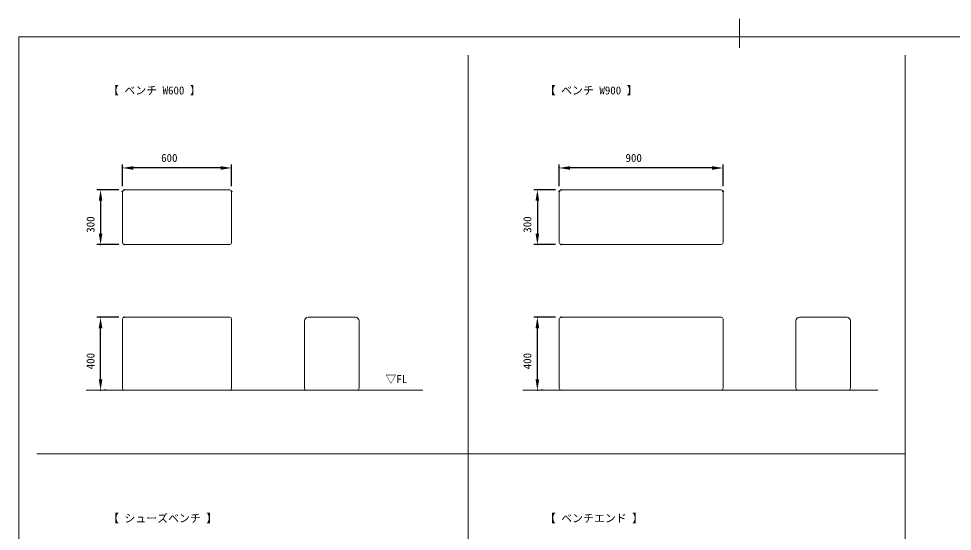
# Model space of a CAD drawing. Units: millimetres, scale not verified. Extents: x -203 to 203, y -143 to 143.
# Drawn here: x -198 to 58.5, y 2.2 to 143 of the extents above; entities that cross this region are included whole.
import ezdxf
from ezdxf.enums import TextEntityAlignment as Align

# ---------------------------------------------------------------- set-up
doc = ezdxf.new("R2010")
doc.units = ezdxf.units.MM
doc.header["$LTSCALE"] = 0.5
doc.header["$PDMODE"] = 32
doc.header["$PDSIZE"] = 0.1
for name, color, linetype, lineweight in [('0-1_DIMENSION_LINES$02_DIMENSI', 7, 'Continuous', 25), ('0-3_DIMENSION_LINES$03_LINES', 7, 'Continuous', 18), ('0-7_図面_FORMAT$01_WAKU$OUT_LINE', 6, 'Continuous', 18)]:
    doc.layers.add(name, color=color, linetype=linetype, lineweight=lineweight)
doc.layers.add('0-2_DEFPOINTS', color=7, linetype='Continuous')
doc.styles.add('ＭＳ ゴシック', font='')
doc.styles.get('ＭＳ ゴシック').set_extended_font_data('MS Gothic')

# ---------------------------------------------------------------- blocks, each defined once
blk = doc.blocks.new('D1')
at = {"layer": '0-1_DIMENSION_LINES$02_DIMENSI'}
for p, q in [((79, 489), (67, 489)), ((69, 483), (69, 465)), ((79, 459), (67, 459))]:
    blk.add_line(p, q, dxfattribs=at)
for points in [[(70, 483), (68, 483), (69, 489)], [(68, 465), (70, 465), (69, 459)]]:
    blk.add_solid(points, dxfattribs=at)
at = {"layer": '0-2_DEFPOINTS'}
for p in [(82, 489), (69, 459), (82, 459)]:
    blk.add_point(p, dxfattribs=at)
at = {"layer": '0-1_DIMENSION_LINES$02_DIMENSI', "style": 'ＭＳ ゴシック'}
blk.add_text('300', height=4.399, rotation=90, dxfattribs=at).set_placement((67, 465.429), align=Align.BOTTOM_LEFT)
blk = doc.blocks.new('D4')
at = {"layer": '0-1_DIMENSION_LINES$02_DIMENSI'}
for p, q in [((319, 419), (307, 419)), ((309, 385), (309, 413)), ((312, 379), (311, 379))]:
    blk.add_line(p, q, dxfattribs=at)
for points in [[(310, 413), (308, 413), (309, 419)], [(308, 385), (310, 385), (309, 379)]]:
    blk.add_solid(points, dxfattribs=at)
at = {"layer": '0-2_DEFPOINTS'}
for p in [(309, 419), (322, 419), (309, 379)]:
    blk.add_point(p, dxfattribs=at)
at = {"layer": '0-1_DIMENSION_LINES$02_DIMENSI', "style": 'ＭＳ ゴシック'}
blk.add_text('400', height=4.399, rotation=90, dxfattribs=at).set_placement((307, 390.429), align=Align.BOTTOM_LEFT)
blk = doc.blocks.new('D5')
at = {"layer": '0-1_DIMENSION_LINES$02_DIMENSI'}
for p, q in [((79, 419), (67, 419)), ((69, 385), (69, 413)), ((72, 379), (71, 379))]:
    blk.add_line(p, q, dxfattribs=at)
for points in [[(70, 413), (68, 413), (69, 419)], [(68, 385), (70, 385), (69, 379)]]:
    blk.add_solid(points, dxfattribs=at)
at = {"layer": '0-2_DEFPOINTS'}
for p in [(69, 419), (82, 419), (69, 379)]:
    blk.add_point(p, dxfattribs=at)
at = {"layer": '0-1_DIMENSION_LINES$02_DIMENSI', "style": 'ＭＳ ゴシック'}
blk.add_text('400', height=4.399, rotation=90, dxfattribs=at).set_placement((67, 390.429), align=Align.BOTTOM_LEFT)
blk = doc.blocks.new('D13')
at = {"layer": '0-1_DIMENSION_LINES$02_DIMENSI'}
for p, q in [((321, 491), (321, 503)), ((411, 491), (411, 503)), ((405, 501), (327, 501))]:
    blk.add_line(p, q, dxfattribs=at)
for points in [[(327, 502), (327, 500), (321, 501)], [(405, 500), (405, 502), (411, 501)]]:
    blk.add_solid(points, dxfattribs=at)
at = {"layer": '0-2_DEFPOINTS'}
for p in [(321, 501), (321, 488), (411, 488)]:
    blk.add_point(p, dxfattribs=at)
at = {"layer": '0-1_DIMENSION_LINES$02_DIMENSI', "style": 'ＭＳ ゴシック'}
blk.add_text('900', height=4.399, dxfattribs=at).set_placement((357.429, 503), align=Align.BOTTOM_LEFT)
blk = doc.blocks.new('D14')
at = {"layer": '0-1_DIMENSION_LINES$02_DIMENSI'}
for p, q in [((319, 489), (307, 489)), ((309, 483), (309, 465)), ((319, 459), (307, 459))]:
    blk.add_line(p, q, dxfattribs=at)
for points in [[(310, 483), (308, 483), (309, 489)], [(308, 465), (310, 465), (309, 459)]]:
    blk.add_solid(points, dxfattribs=at)
at = {"layer": '0-2_DEFPOINTS'}
for p in [(322, 489), (309, 459), (322, 459)]:
    blk.add_point(p, dxfattribs=at)
at = {"layer": '0-1_DIMENSION_LINES$02_DIMENSI', "style": 'ＭＳ ゴシック'}
blk.add_text('300', height=4.399, rotation=90, dxfattribs=at).set_placement((307, 465.429), align=Align.BOTTOM_LEFT)
blk = doc.blocks.new('D15')
at = {"layer": '0-1_DIMENSION_LINES$02_DIMENSI'}
for p, q in [((81, 491), (81, 503)), ((141, 491), (141, 503)), ((135, 501), (87, 501))]:
    blk.add_line(p, q, dxfattribs=at)
for points in [[(87, 502), (87, 500), (81, 501)], [(135, 500), (135, 502), (141, 501)]]:
    blk.add_solid(points, dxfattribs=at)
at = {"layer": '0-2_DEFPOINTS'}
for p in [(81, 501), (81, 488), (141, 488)]:
    blk.add_point(p, dxfattribs=at)
at = {"layer": '0-1_DIMENSION_LINES$02_DIMENSI', "style": 'ＭＳ ゴシック'}
blk.add_text('600', height=4.399, dxfattribs=at).set_placement((102.286, 503), align=Align.BOTTOM_LEFT)

msp = doc.modelspace()

# ---------------------------------------------------------------- linework, layer by layer
at = {"layer": '0-3_DIMENSION_LINES$03_LINES'}
for p, q in [((-74.5, 133), (-74.5, -109)), ((45.5, 133), (45.5, -109)), ((-169.5, 81.5), (-169.5, 95.5)), ((-169, 96), (-140, 96)), ((-139.5, 95.5), (-139.5, 81.5)), ((-49.5, 81.5), (-49.5, 95.5)), ((-49, 96), (-5, 96)), ((-4.5, 95.5), (-4.5, 81.5)), ((-140, 81), (-169, 81)), ((-5, 81), (-49, 81)), ((-169.5, 41.5), (-169.5, 60.5)), ((-169, 61), (-140, 61)), ((-139.5, 60.5), (-139.5, 41.5)), ((-119.5, 41.5), (-119.5, 60)), ((-118.5, 61), (-105.5, 61)), ((-104.5, 60), (-104.5, 41.5)), ((-49.5, 41.5), (-49.5, 60.5)), ((-49, 61), (-5, 61)), ((-4.5, 60.5), (-4.5, 41.5)), ((15.5, 41.5), (15.5, 60)), ((16.5, 61), (29.5, 61)), ((30.5, 60), (30.5, 41.5)), ((-179.5, 41), (-87, 41)), ((-140, 41), (-169, 41)), ((-105, 41), (-119, 41)), ((-59.5, 41), (38, 41)), ((-5, 41), (-49, 41)), ((30, 41), (16, 41)), ((45.5, 23.5), (-193, 23.5))]:
    msp.add_line(p, q, dxfattribs=at)
for centre, radius, start, end in [((-169, 95.5), 0.5, 90, 180), ((-140, 95.5), 0.5, 360, 90), ((-49, 95.5), 0.5, 90, 180), ((-5, 95.5), 0.5, 0, 90), ((-169, 81.5), 0.5, 180, 270), ((-140, 81.5), 0.5, 270, 0), ((-49, 81.5), 0.5, 180, 270), ((-5, 81.5), 0.5, 270, 0), ((-169, 60.5), 0.5, 90, 180), ((-140, 60.5), 0.5, 0, 90), ((-118.5, 60), 1, 90, 180), ((-105.5, 60), 1, 0, 90), ((-49, 60.5), 0.5, 90, 180), ((-5, 60.5), 0.5, 0, 90), ((16.5, 60), 1, 90, 180), ((29.5, 60), 1, 0, 90), ((-169, 41.5), 0.5, 180, 270), ((-140, 41.5), 0.5, 270, 0), ((-119, 41.5), 0.5, 180, 270), ((-105, 41.5), 0.5, 270, 0), ((-49, 41.5), 0.5, 180, 270), ((-5, 41.5), 0.5, 270, 0), ((16, 41.5), 0.5, 180, 270), ((30, 41.5), 0.5, 270, 0)]:
    msp.add_arc(centre, radius, start, end, dxfattribs=at)
at = {"layer": '0-7_図面_FORMAT$01_WAKU$OUT_LINE'}
for p, q in [((0, 135), (0, 143)), ((-198, 138), (-198, -138)), ((198, 138), (-198, 138))]:
    msp.add_line(p, q, dxfattribs=at)

# ---------------------------------------------------------------- block references
at = {"layer": '0-1_DIMENSION_LINES$02_DIMENSI', "xscale": 0.5, "yscale": 0.5}
for name in ['D15', 'D13', 'D1', 'D14', 'D5', 'D4']:
    msp.add_blockref(name, (-210, -148.5), dxfattribs=at)

# ---------------------------------------------------------------- texts
at = {"layer": '0-1_DIMENSION_LINES$02_DIMENSI', "style": 'ＭＳ ゴシック'}
for s, p in [('【 ベンチ W600 】', (-173.4493, 121.536)), ('【 ベンチ W900 】', (-53.4493, 121.536)), ('▽FL', (-97.2325, 42.2523)), ('【 シューズベンチ 】', (-173.4493, 4.036)), ('【 ベンチエンド 】', (-53.4493, 4.036))]:
    msp.add_text(s, height=2.199, dxfattribs=at).set_placement(p, align=Align.BOTTOM_LEFT)

doc.saveas('drawing.dxf')
